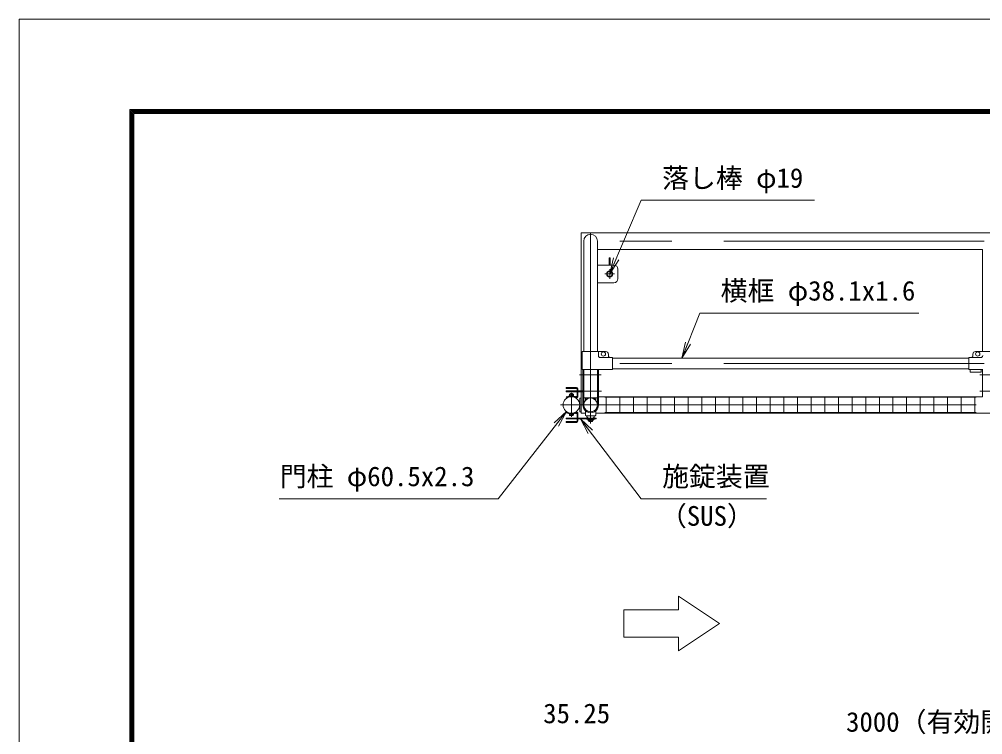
# Model space of a CAD drawing. Units: millimetres, scale not verified. Extents: x -6300 to 6300, y -4455 to 4455.
# Drawn here: x -6300 to -2771, y 1834 to 4455 of the extents above; entities that cross this region are included whole.
import ezdxf
from ezdxf.enums import TextEntityAlignment as Align

# ---------------------------------------------------------------- set-up
doc = ezdxf.new("R2010")
doc.units = ezdxf.units.MM
doc.header["$LTSCALE"] = 30
doc.linetypes.add('USER1', pattern=[50.8, 31.75, -6.35, 6.35, -6.35])
for name, color, linetype, lineweight in [('0-0_D-STR-DIM', 7, 'Continuous', 9), ('0-1_0', 7, 'Continuous', 9), ('0-2_D-STR1', 1, 'Continuous', 18), ('0-3_D-BMK', 2, 'USER1', 13), ('0-4_D-STR3', 3, 'Continuous', 13), ('0-5_D-STR2', 7, 'Continuous', 9), ('0-7_D-STR-TXT', 7, 'Continuous', 9), ('0-A_D-TTL', 7, 'Continuous', 9)]:
    doc.layers.add(name, color=color, linetype=linetype, lineweight=lineweight)
doc.styles.add('ＭＳ ゴシック', font='')
doc.styles.get('ＭＳ ゴシック').set_extended_font_data('MS Gothic')

# ---------------------------------------------------------------- blocks, each defined once
blk = doc.blocks.new('_Open')
at = {"layer": '0-1_0'}
blk.add_line((-30, 5), (0, 0), dxfattribs=at)
blk.add_lwpolyline([(-30, -5), (0, 0), (-30, 0)], dxfattribs=at)

msp = doc.modelspace()

# ---------------------------------------------------------------- linework, layer by layer
at = {"layer": '0-0_D-STR-DIM'}
for p, q in [((-4085.53, 2291.5), (-4085.53, 2191.5)), ((-4085.53, 2191.5), (-3885.53, 2191.5)), ((-3885.53, 2141.5), (-3885.53, 2191.5))]:
    msp.add_line(p, q, dxfattribs=at)
for points in [[(-4085.53, 2291.5), (-3885.53, 2291.5), (-3885.53, 2341.5)], [(-3885.53, 2341.5), (-3735.53, 2241.5), (-3885.53, 2141.5)]]:
    msp.add_lwpolyline(points, dxfattribs=at)
at = {"layer": '0-2_D-STR1'}
for p, q in [((-4242.43, 3672), (-1242.43, 3672)), ((-4242.43, 3672), (-4242.43, 3093.23)), ((-4232.83, 3642), (-4232.83, 3237.7)), ((-4182.03, 3642), (-4182.03, 3237.7)), ((-2772.43, 3612), (-4182.03, 3612)), ((-2772.43, 3612), (-2772.43, 3237.7)), ((-2822.43, 3212.75), (-4127.43, 3212.75)), ((-4127.43, 3212.75), (-2822.43, 3212.75)), ((-4232.83, 3171.7), (-4232.83, 3067.4)), ((-4182.03, 3171.7), (-4182.03, 3067.4)), ((-2822.43, 3174.65), (-4127.43, 3174.65)), ((-4127.43, 3174.65), (-2822.43, 3174.65)), ((-2772.43, 3171.69), (-2772.43, 3071.99)), ((-4242.43, 3090.23), (-4242.43, 3012)), ((-4178.83, 3072), (-2772.43, 3072)), ((-4182.03, 3067.4), (-4232.83, 3067.4)), ((-4242.43, 3012), (-4226.43, 3012)), ((-4188.43, 3012), (-1242.43, 3012))]:
    msp.add_line(p, q, dxfattribs=at)
for centre, radius in [((-4277.68, 3042), 30.25), ((-4207.43, 3042), 25.4)]:
    msp.add_circle(centre, radius, dxfattribs=at)
msp.add_arc((-4207.43, 3642), 25.4, 0, 180, dxfattribs=at)
at = {"layer": '0-3_D-BMK'}
for p, q in [((-4207.43, 3672), (-4207.43, 3012)), ((-1242.43, 3642), (-4242.43, 3642)), ((-4137.43, 3504), (-4137.43, 3540)), ((-4155.43, 3522), (-4119.43, 3522)), ((-1242.43, 3193.7), (-4242.43, 3193.7)), ((-4248.43, 3152), (-4168.43, 3152)), ((-2782.43, 3152), (-2702.43, 3152)), ((-4207.43, 2974.32), (-4207.43, 3109.67)), ((-4277.68, 3086.11), (-4277.68, 2997.88)), ((-4247.43, 3092), (-4167.43, 3092)), ((-2782.43, 3092), (-2702.43, 3092)), ((-4317.68, 3042), (-4244.48, 3042)), ((-4167.43, 3042), (-4247.43, 3042)), ((-4242.43, 3042), (-1242.43, 3042))]:
    msp.add_line(p, q, dxfattribs=at)
at = {"layer": '0-4_D-STR3'}
for p, q in [((-4139.68, 3581.5), (-4135.18, 3581.5)), ((-4139.68, 3554.5), (-4139.68, 3581.5)), ((-4135.18, 3554.5), (-4135.18, 3581.5)), ((-4182.03, 3554.5), (-4122.43, 3554.5)), ((-4139.68, 3531.23), (-4139.68, 3533.27)), ((-4135.18, 3531.23), (-4135.18, 3533.27)), ((-4107.43, 3539.5), (-4107.43, 3504.5)), ((-4122.43, 3489.5), (-4182.03, 3489.5)), ((-4238.38, 3237.7), (-4152.43, 3237.7)), ((-4238.38, 3171.7), (-4238.38, 3237.7)), ((-4178.88, 3237.7), (-4178.88, 3222.7)), ((-4127.43, 3215.7), (-4171.88, 3215.7)), ((-4142.43, 3227.7), (-4142.43, 3222.7)), ((-4127.43, 3215.7), (-4127.43, 3171.7)), ((-2822.43, 3215.7), (-2822.43, 3171.7)), ((-2777.98, 3215.7), (-2822.43, 3215.7)), ((-2807.43, 3227.7), (-2807.43, 3222.7)), ((-2797.43, 3237.7), (-2687.43, 3237.7)), ((-4127.43, 3171.7), (-4238.38, 3171.7)), ((-4236.03, 3041.99), (-4236.03, 3171.7)), ((-4236.03, 3171.7), (-4232.83, 3171.7)), ((-4232.83, 3042), (-4232.83, 3171.7)), ((-4178.83, 3171.7), (-4182.03, 3171.7)), ((-4182.03, 3042), (-4182.03, 3171.7)), ((-4178.83, 3042), (-4178.83, 3171.7)), ((-2770.98, 3171.7), (-2822.43, 3171.7)), ((-2817.43, 3171.7), (-2817.43, 3162.4)), ((-2777.43, 3162.4), (-2817.43, 3162.4)), ((-2777.43, 3171.7), (-2777.43, 3162.4)), ((-4258.68, 3105.78), (-4296.68, 3105.78)), ((-4296.68, 3102.78), (-4296.68, 3105.78)), ((-4290.68, 3102.78), (-4290.68, 3105.78)), ((-4268.68, 3102.78), (-4268.68, 3105.78)), ((-4236.03, 3093.23), (-4297.43, 3093.23)), ((-4297.43, 3093.23), (-4297.43, 3090.23)), ((-4236.03, 3090.23), (-4297.43, 3090.23)), ((-4256.68, 3102.78), (-4296.68, 3102.78)), ((-4295.04, 3069.14), (-4296.68, 3071.5)), ((-4285.18, 3075.25), (-4285.18, 3081.05)), ((-4270.18, 3075.25), (-4285.18, 3075.25)), ((-4271.92, 3081.75), (-4283.5, 3081.75)), ((-4281.68, 3081.75), (-4281.68, 3083.15)), ((-4281.68, 3075.25), (-4281.68, 3081.05)), ((-4281.08, 3083.75), (-4281.08, 3081.75)), ((-4274.28, 3083.75), (-4281.08, 3083.75)), ((-4274.28, 3083.75), (-4274.28, 3081.75)), ((-4273.68, 3081.75), (-4273.68, 3083.15)), ((-4273.68, 3075.25), (-4273.68, 3081.05)), ((-4270.18, 3075.25), (-4270.18, 3081.05)), ((-4262.93, 3072.92), (-4257.82, 3072.92)), ((-4256.68, 3093.23), (-4256.68, 3100.78)), ((-4256.68, 3073.9), (-4256.68, 3090.23)), ((-4256.68, 3082.78), (-4253.68, 3082.78)), ((-4253.68, 3093.23), (-4253.68, 3100.78)), ((-4253.68, 3072.74), (-4253.68, 3090.23)), ((-4262.32, 3069.78), (-4256.68, 3069.78)), ((-4242.43, 3067), (-4247.43, 3067)), ((-4247.43, 3067), (-4247.43, 3017)), ((-4247.43, 3067), (-4247.43, 3017)), ((-4242.43, 3067), (-4242.43, 3017)), ((-4226.43, 3067.4), (-4226.43, 3060.63)), ((-4225.57, 3060.63), (-4226.43, 3060.63)), ((-4295.04, 3014.86), (-4296.68, 3012.5)), ((-4285.18, 3008.75), (-4285.18, 3003.95)), ((-4270.18, 3008.75), (-4285.18, 3008.75)), ((-4271.92, 3003.25), (-4283.5, 3003.25)), ((-4281.68, 3008.75), (-4281.68, 3003.95)), ((-4273.68, 3008.75), (-4273.68, 3003.95)), ((-4270.18, 3008.75), (-4270.18, 3003.95)), ((-4262.93, 3011.07), (-4257.82, 3011.07)), ((-4262.32, 3014.22), (-4256.68, 3014.22)), ((-4256.68, 3010.1), (-4256.68, 2993.77)), ((-4256.68, 3001.22), (-4253.68, 3001.22)), ((-4253.68, 3011.25), (-4253.68, 2993.77)), ((-4247.43, 3017), (-4242.43, 3017)), ((-4226.43, 3004.62), (-4226.43, 3020.62)), ((-4190.68, 3002.37), (-4224.18, 3002.37)), ((-4220.93, 2998.57), (-4220.93, 3002.37)), ((-4193.93, 2998.57), (-4193.93, 3002.37)), ((-4188.43, 3004.62), (-4188.43, 3020.62)), ((-4187.43, 2993.77), (-4297.43, 2993.77)), ((-4297.43, 2990.77), (-4297.43, 2993.77)), ((-4187.43, 2990.77), (-4297.43, 2990.77)), ((-4296.68, 2981.22), (-4296.68, 2978.22)), ((-4256.68, 2981.22), (-4296.68, 2981.22)), ((-4258.68, 2978.22), (-4296.68, 2978.22)), ((-4290.68, 2981.22), (-4290.68, 2978.22)), ((-4268.68, 2981.22), (-4268.68, 2978.22)), ((-4256.68, 2990.77), (-4256.68, 2983.22)), ((-4253.68, 2990.77), (-4253.68, 2983.22)), ((-4222.43, 2989.77), (-4222.43, 2990.77)), ((-4192.43, 2989.77), (-4222.43, 2989.77)), ((-4216.43, 2993.77), (-4218.77, 2995.54)), ((-4217.93, 2988.27), (-4217.93, 2989.27)), ((-4198.43, 2986.77), (-4216.43, 2986.77)), ((-4214.93, 2986.77), (-4214.93, 2981.97)), ((-4201.67, 2981.27), (-4213.25, 2981.27)), ((-4211.43, 2986.77), (-4211.43, 2981.97)), ((-4203.43, 2986.77), (-4203.43, 2981.97)), ((-4199.93, 2986.77), (-4199.93, 2981.97)), ((-4198.43, 2993.77), (-4196.09, 2995.54)), ((-4196.93, 2988.27), (-4196.93, 2989.27)), ((-4192.43, 2989.77), (-4192.43, 2990.77)), ((-4187.43, 2990.77), (-4187.43, 2993.77))]:
    msp.add_line(p, q, dxfattribs=at)
for points in [[(-4281.68, 3083.15), (-4273.68, 3083.15), (-4274.28, 3083.75)], [(-4188.43, 3067.4), (-4188.43, 3060.63), (-4189.29, 3060.63)]]:
    msp.add_lwpolyline(points, dxfattribs=at)
for centre, radius in [((-4137.43, 3522), 11.5), ((-4137.43, 3522), 9.5), ((-4160.43, 3228.7), 8), ((-2789.43, 3228.7), 8)]:
    msp.add_circle(centre, radius, dxfattribs=at)
for centre, radius, start, end in [((-4122.43, 3539.5), 15, 0, 90), ((-4122.43, 3504.5), 15, 270, 0), ((-4171.88, 3222.7), 7, 180, 270), ((-4152.43, 3227.7), 10, 0, 90), ((-4135.43, 3222.7), 7, 180, 270), ((-2814.43, 3222.7), 7, 270, 0), ((-2797.43, 3227.7), 10, 90, 180), ((-2777.98, 3222.7), 7, 270, 0), ((-4258.68, 3100.78), 5, 0, 90), ((-4277.68, 3022.02), 53, 73.83444, 111.0075), ((-4277.77, 3022.72), 49.53, 71.82386, 110.40794), ((-4283.43, 3079.21), 2.54, 46.35169, 133.64831), ((-4277.68, 3069.97), 11.78, 70.14751, 109.85249), ((-4271.93, 3079.21), 2.54, 46.39452, 133.60548), ((-4258.68, 3100.78), 2, 0, 90), ((-4257.68, 3073.91), 1, 261.93263, 0), ((-4256.68, 3099.78), 3, 0, 90), ((-4256.68, 3072.78), 3, 270, 0.00001), ((-4207.43, 3042), 28.6, 179.9857, 0.0143), ((-4207.43, 3041.99), 25.4, 179.99463, 0.00537), ((-4207.43, 3042), 26, 45.7659, 134.2341), ((-4277.68, 3061.97), 53, 248.9925, 286.16556), ((-4277.77, 3061.27), 49.53, 249.59206, 288.17614), ((-4283.43, 3005.78), 2.54, 226.35169, 313.64831), ((-4277.68, 3015.03), 11.78, 250.14751, 289.85249), ((-4271.93, 3005.78), 2.54, 226.39452, 313.60548), ((-4257.68, 3010.08), 1, 360, 98.06737), ((-4256.68, 3011.22), 3, 359.99999, 90), ((-4224.18, 3004.62), 2.25, 180, 270), ((-4190.68, 3004.62), 2.25, 270, 0), ((-4258.68, 2983.22), 5, 270, 0), ((-4258.68, 2983.22), 2, 270, 0), ((-4256.68, 2984.22), 3, 270, 0), ((-4217.73, 2998.57), 3.2, 180, 251.05067), ((-4218.43, 2989.27), 0.5, 0, 90), ((-4216.43, 2988.27), 1.5, 180, 270), ((-4213.18, 2983.8), 2.54, 226.35169, 313.64831), ((-4207.43, 2993.05), 11.78, 250.14751, 289.85249), ((-4201.68, 2983.8), 2.54, 226.39452, 313.60548), ((-4198.43, 2988.27), 1.5, 270, 0), ((-4196.43, 2989.27), 0.5, 90, 180), ((-4197.13, 2998.57), 3.2, 288.94933, 0)]:
    msp.add_arc(centre, radius, start, end, dxfattribs=at)
at = {"layer": '0-5_D-STR2'}
for p, q in [((-4154.93, 3070), (-2794.93, 3070)), ((-4154.93, 3042), (-2794.93, 3042)), ((-4149.93, 3014), (-4149.93, 3070)), ((-4099.93, 3014), (-4099.93, 3070)), ((-4049.93, 3014), (-4049.93, 3070)), ((-3999.93, 3014), (-3999.93, 3070)), ((-3949.93, 3014), (-3949.93, 3070)), ((-3899.93, 3014), (-3899.93, 3070)), ((-3849.93, 3014), (-3849.93, 3070)), ((-3799.93, 3014), (-3799.93, 3070)), ((-3749.93, 3014), (-3749.93, 3070)), ((-3699.93, 3014), (-3699.93, 3070)), ((-3649.93, 3014), (-3649.93, 3070)), ((-3599.93, 3014), (-3599.93, 3070)), ((-3549.93, 3014), (-3549.93, 3070)), ((-3499.93, 3014), (-3499.93, 3070)), ((-3449.93, 3014), (-3449.93, 3070)), ((-3399.93, 3014), (-3399.93, 3070)), ((-3349.93, 3014), (-3349.93, 3070)), ((-3299.93, 3014), (-3299.93, 3070)), ((-3249.93, 3014), (-3249.93, 3070)), ((-3199.93, 3014), (-3199.93, 3070)), ((-3149.93, 3014), (-3149.93, 3070)), ((-3099.93, 3014), (-3099.93, 3070)), ((-3049.93, 3014), (-3049.93, 3070)), ((-2999.93, 3014), (-2999.93, 3070)), ((-2949.93, 3014), (-2949.93, 3070)), ((-2899.93, 3014), (-2899.93, 3070)), ((-2849.93, 3014), (-2849.93, 3070)), ((-2799.93, 3014), (-2799.93, 3070)), ((-4154.93, 3014), (-2794.93, 3014))]:
    msp.add_line(p, q, dxfattribs=at)
at = {"layer": '0-7_D-STR-TXT'}
for points in [[(-3387.79, 3791.74), (-4021.79, 3791.74), (-4136.64, 3523.83)], [(-3005.48, 3378.7), (-3807.5, 3378.7), (-3872.12, 3214.61)], [(-5347.54, 2698.56), (-4545.52, 2698.56), (-4297.51, 3016.57)], [(-3562.7, 2698.56), (-4021.79, 2698.56), (-4243.72, 2989.18)]]:
    msp.add_lwpolyline(points, dxfattribs=at)
at = {"layer": '0-A_D-TTL', "color": 2, "lineweight": 18}
msp.add_lwpolyline([(-6300, 4455), (6300, 4455), (6300, -4455), (-6300, -4455)], close=True, dxfattribs=at)
at = {"layer": '0-A_D-TTL'}
for points in [[(-5895, 4125), (5895, 4125), (5895, -4125), (-5895, -4125)], [(-5891.25, 4121.25), (5891.25, 4121.25), (5891.25, -4121.25), (-5891.25, -4121.25)], [(-5887.5, 4117.5), (5887.5, 4117.5), (5887.5, -4117.5), (-5887.5, -4117.5)], [(-5883.75, 4113.75), (5883.75, 4113.75), (5883.75, -4113.75), (-5883.75, -4113.75)], [(-5880, 4110), (5880, 4110), (5880, -4110), (-5880, -4110)]]:
    msp.add_lwpolyline(points, close=True, dxfattribs=at)

# ---------------------------------------------------------------- block references
at = {"layer": '0-7_D-STR-TXT', "xscale": 2, "yscale": 2}
for p, rotation in [((-4137.43, 3522), 246.79464), ((-3872.85, 3212.75), 248.50555), ((-4296.28, 3018.14), 52.05004), ((-4244.93, 2990.77), 127.36699)]:
    msp.add_blockref('_Open', p, dxfattribs=dict(at, rotation=rotation))

# ---------------------------------------------------------------- texts
at = {"layer": '0-0_D-STR-DIM', "style": 'ＭＳ ゴシック'}
for s, p in [('35.25', (-4381.14, 1854.2)), ('3000（有効開口 ≒2969）', (-3271.82, 1823.06))]:
    msp.add_text(s, height=72.14, dxfattribs=at).set_placement(p, align=Align.BOTTOM_LEFT)
at = {"layer": '0-7_D-STR-TXT', "style": 'ＭＳ ゴシック'}
for s, p in [('落し棒 φ19', (-3945.4, 3815.76)), ('横框 φ38.1x1.6', (-3731.11, 3402.71)), ('門柱 φ60.5x2.3', (-5346.04, 2722.58)), ('施錠装置', (-3945.4, 2722.58)), ('（SUS）', (-3953.57, 2577.58))]:
    msp.add_text(s, height=72.14, dxfattribs=at).set_placement(p, align=Align.BOTTOM_LEFT)

doc.saveas('drawing.dxf')
